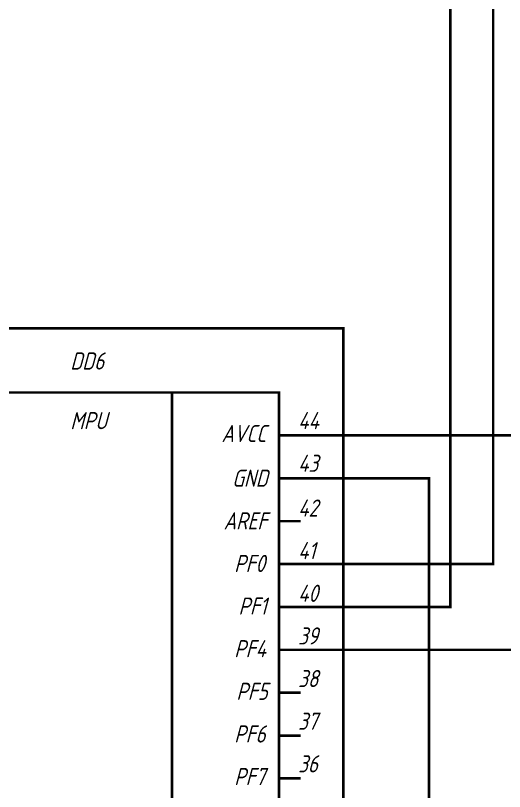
# Model space of a CAD drawing. Extents: x 260 to 1101, y 70 to 664.
# Drawn here: x 585.8 to 642.9, y 435.3 to 525.8 of the extents above; entities that cross this region are included whole.
import ezdxf

# ---------------------------------------------------------------- set-up
doc = ezdxf.new("R2010")
doc.units = 0
doc.header["$MEASUREMENT"] = 0
doc.layers.add('Sheet', color=255, linetype='CONTINUOUS')
doc.styles.add('GOST type A0', font='', dxfattribs={"oblique": 15, "height": 3.5})
doc.styles.get('GOST type A0').set_extended_font_data('GOST type A')

msp = doc.modelspace()

# ---------------------------------------------------------------- linework, layer by layer
at = {"layer": 'Sheet', "const_width": 0.3}
for points in [[(509.127, 491.785), (546.612, 491.785), (546.612, 586.788), (636.581, 586.788), (636.581, 456.788), (619.097, 456.788), (619.097, 456.788)], [(509.127, 496.787), (551.612, 496.787), (551.612, 581.786), (641.581, 581.786), (641.581, 461.79), (619.097, 461.79)], [(619.097, 426.793), (619.097, 426.793), (624.097, 426.793), (624.097, 489.284), (561.612, 489.284)], [(604.097, 366.787), (604.097, 481.797)], [(616.597, 476.795), (619.097, 476.795)], [(619.097, 476.795), (651.581, 476.795)], [(616.597, 471.793), (619.097, 471.793)], [(619.097, 471.793), (619.097, 471.793), (634.081, 471.793), (634.081, 431.795), (634.081, 351.797)], [(616.597, 466.792), (619.097, 466.792)], [(616.597, 461.79), (619.097, 461.79)], [(616.597, 456.788), (619.097, 456.788)], [(616.597, 451.786), (619.097, 451.786)], [(619.097, 451.786), (619.097, 451.786), (679.066, 451.786), (679.066, 451.786)], [(616.597, 446.784), (619.097, 446.784)], [(616.597, 441.783), (619.097, 441.783)], [(616.597, 436.796), (619.097, 436.796)]]:
    msp.add_lwpolyline(points, dxfattribs=at)
msp.add_lwpolyline([(571.612, 481.797), (616.597, 481.797), (616.597, 366.787), (571.612, 366.787), (571.612, 481.797)], close=True, dxfattribs=at)

# ---------------------------------------------------------------- texts
at = {"layer": 'Sheet', "style": 'GOST type A0', "oblique": 15}
for s, p in [('DD6', (592.233, 484.469)), ('MPU', (592.233, 477.51)), ('44', (618.817, 477.51)), ('AVCC', (609.873, 476.018)), ('43', (618.817, 472.539)), ('GND', (611.115, 470.799)), ('42', (618.817, 467.32)), ('AREF', (610.122, 465.828)), ('41', (618.817, 462.349)), ('PF0', (611.364, 460.858)), ('40', (618.817, 457.378)), ('PF1', (611.861, 455.887)), ('39', (618.817, 452.408)), ('PF4', (611.364, 450.916)), ('38', (618.817, 447.437)), ('PF5', (611.612, 445.946)), ('37', (618.817, 442.466)), ('PF6', (611.364, 440.975)), ('36', (618.817, 437.495)), ('PF7', (611.364, 436.004))]:
    msp.add_text(s, height=2, dxfattribs=at).set_placement(p)

doc.saveas('drawing.dxf')
